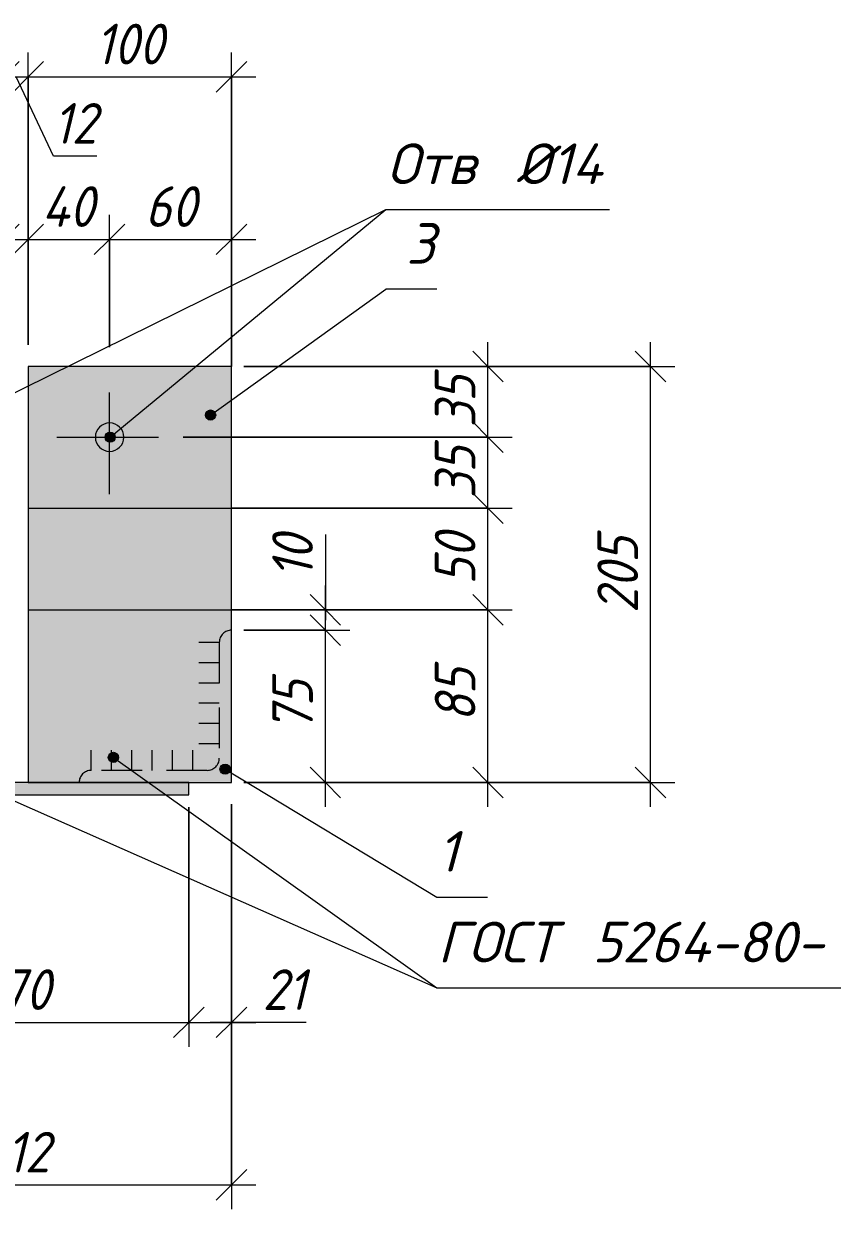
# Model space of a CAD drawing. Header units: millimetres. Extents: x 1525 to 46824, y -520 to 14115.
# Drawn here: x 33997 to 34395, y 2648 to 3232 of the extents above; entities that cross this region are included whole.
import ezdxf

# ---------------------------------------------------------------- set-up
doc = ezdxf.new("R2010")
doc.units = ezdxf.units.MM
doc.linetypes.add('200_ШТРИХ_ш1п0_6_', pattern=[32, 20, -12])
doc.linetypes.add('50_200_ШТРИХ_1Т_ш5_п1_п1_', pattern=[70, 50, -10, 0, -10])
for name, color, linetype, lineweight in [('A-ANNO-DIMS', 7, 'Continuous', 9), ('A-ANNO-DIMS-10', 7, 'Continuous', 9), ('A-ANNO-NOTE', 7, 'Continuous', 9), ('A-DETL', 7, 'Continuous', 9), ('A-DETL-2', 7, '200_ШТРИХ_ш1п0_6_', 5), ('A-DETL-5', 7, '50_200_ШТРИХ_1Т_ш5_п1_п1_', 5)]:
    doc.layers.add(name, color=color, linetype=linetype, lineweight=lineweight)
doc.layers.add('A-DETL-GENF-2', color=7, linetype='Continuous', lineweight=9, true_color=0xffffff)
doc.styles.add('ISOCPEUR_I_3', font='isocpeui.ttf', dxfattribs={"width": 0.9, "height": 20})
doc.styles.add('ISOCPEUR_I_5', font='isocpeui.ttf', dxfattribs={"height": 20})
doc.dimstyles.new('ISO-2_0_0_9К_СРЕДНИЙ_1', dxfattribs={"dimscale": 304.8, "dimtxt": 19.919624, "dimasz": 0.049213, "dimexe": 0.03937, "dimexo": 0, "dimgap": 0, "dimtad": 1, "dimdec": 0, "dimzin": 0, "dimdsep": 46, "dimtxsty": 'ISOCPEUR_I_3', "dimblk1": 'OBLIQUE', "dimblk2": 'OBLIQUE', "dimsah": 1, "dimcen": 0.09, "dimdle": 0.03937, "dimazin": 0, "dimtfac": 1, "dimtdec": 4, "dimtix": 1, "dimtmove": 0, "dimatfit": 3, "dimfxl": 1, "dimtvp": 1, "dimtolj": 1, "dimtzin": 0, "dimarcsym": 2})
doc.dimstyles.new('ISO-2_0_0_9К_СРЕДНИЙ_3', dxfattribs={"dimscale": 304.8, "dimtxt": 19.919624, "dimasz": 0.049213, "dimexe": 0.03937, "dimexo": 0, "dimgap": 0, "dimtad": 1, "dimdec": 0, "dimzin": 0, "dimdsep": 46, "dimtxsty": 'ISOCPEUR_I_3', "dimblk1": 'OBLIQUE', "dimblk2": 'OBLIQUE', "dimsah": 1, "dimcen": 0.09, "dimdle": 0.03937, "dimazin": 0, "dimtfac": 1, "dimtdec": 4, "dimtix": 1, "dimtmove": 1, "dimatfit": 3, "dimfxl": 1, "dimtvp": 1, "dimtolj": 1, "dimtzin": 0, "dimarcsym": 2})

# ---------------------------------------------------------------- blocks, each defined once
blk = doc.blocks.new('DIMBLOCK264-АР1_Фахверк из 2-х уголков Ф-18_2_ Ф-27_2_Узлы 3 эт_')
at = {"layer": 'A-ANNO-DIMS-10'}
for p, q in [((33947.66, 3072.6), (33947.66, 3137.66)), ((33987.66, 3073.76), (33987.66, 3137.66)), ((33947.66, 3125.66), (33999.66, 3125.66)), ((33947.66, 3125.66), (33947.66, 3072.6)), ((33987.66, 3125.66), (33987.66, 3073.76))]:
    blk.add_line(p, q, dxfattribs=at)
at = {"layer": 'A-ANNO-DIMS-10', "lineweight": 20}
for p, q in [((33947.66, 3125.66), (33955.16, 3133.16)), ((33987.66, 3125.66), (33995.16, 3133.16)), ((33947.66, 3125.66), (33940.16, 3118.16)), ((33987.66, 3125.66), (33980.16, 3118.16))]:
    blk.add_line(p, q, dxfattribs=at)
at = {"layer": 'A-ANNO-DIMS-10', "color": 0, "insert": (33954.25, 3151.79), "char_height": 20, "width": 32.1779, "attachment_point": 1, "line_spacing_factor": 1.149209, "style": 'ISOCPEUR_I_3'}
blk.add_mtext('40', dxfattribs=at)
blk = doc.blocks.new('_Oblique')
at = {"color": 0, "linetype": 'ByBlock', "lineweight": -2}
blk.add_line((-0.5, -0.5), (0.5, 0.5), dxfattribs=at)
blk = doc.blocks.new('DIMBLOCK265-АР1_Фахверк из 2-х уголков Ф-18_2_ Ф-27_2_Узлы 3 эт_')
at = {"layer": 'A-ANNO-DIMS-10', "lineweight": 20}
for p, q in [((34145.84, 2933.31), (34138.34, 2940.81)), ((34145.84, 2933.31), (34153.34, 2925.81)), ((34145.84, 2858.31), (34138.34, 2865.81)), ((34145.84, 2858.31), (34153.34, 2850.81))]:
    blk.add_line(p, q, dxfattribs=at)
at = {"layer": 'A-ANNO-DIMS-10'}
for p, q in [((34105.72, 2933.31), (34157.84, 2933.31)), ((34145.84, 2933.31), (34105.72, 2933.31)), ((34145.84, 2846.31), (34145.84, 2933.31)), ((34105.72, 2858.31), (34157.84, 2858.31)), ((34145.84, 2858.31), (34105.72, 2858.31))]:
    blk.add_line(p, q, dxfattribs=at)
at = {"layer": 'A-ANNO-DIMS-10', "color": 0, "insert": (34119.71, 2883.17), "char_height": 20, "width": 30.3391, "attachment_point": 1, "rotation": 90, "line_spacing_factor": 1.149209, "style": 'ISOCPEUR_I_3'}
blk.add_mtext('75', dxfattribs=at)
blk = doc.blocks.new('DIMBLOCK266-АР1_Фахверк из 2-х уголков Ф-18_2_ Ф-27_2_Узлы 3 эт_')
at = {"layer": 'A-ANNO-DIMS-10'}
for p, q in [((34145.84, 2980.34), (34145.84, 2958.89)), ((34145.84, 2958.89), (34145.84, 2938.31)), ((34145.84, 2933.31), (34145.84, 2955.31)), ((34099.66, 2943.31), (34157.84, 2943.31)), ((34145.84, 2943.31), (34099.66, 2943.31)), ((34105.72, 2933.31), (34157.84, 2933.31)), ((34145.84, 2933.31), (34105.72, 2933.31))]:
    blk.add_line(p, q, dxfattribs=at)
at = {"layer": 'A-ANNO-DIMS-10', "lineweight": 20}
for p, q in [((34145.84, 2943.31), (34138.34, 2950.81)), ((34145.84, 2943.31), (34153.34, 2935.81)), ((34145.84, 2933.31), (34138.34, 2940.81)), ((34145.84, 2933.31), (34153.34, 2925.81))]:
    blk.add_line(p, q, dxfattribs=at)
at = {"layer": 'A-ANNO-DIMS-10', "color": 0, "insert": (34119.71, 2958.89), "char_height": 20, "width": 25.7423, "attachment_point": 1, "rotation": 90, "line_spacing_factor": 1.149209, "style": 'ISOCPEUR_I_3'}
blk.add_mtext('10', dxfattribs=at)
blk = doc.blocks.new('DIMBLOCK268-АР1_Фахверк из 2-х уголков Ф-18_2_ Ф-27_2_Узлы 3 эт_')
at = {"layer": 'A-ANNO-DIMS-10'}
for p, q in [((33908.66, 2846.25), (33908.66, 2728.3)), ((33908.66, 2740.3), (33908.66, 2846.25)), ((34078.66, 2846.25), (34078.66, 2728.3)), ((34078.66, 2740.3), (34078.66, 2846.25)), ((33908.66, 2740.3), (34078.66, 2740.3))]:
    blk.add_line(p, q, dxfattribs=at)
at = {"layer": 'A-ANNO-DIMS-10', "lineweight": 20}
for p, q in [((33908.66, 2740.3), (33916.16, 2747.8)), ((34078.66, 2740.3), (34086.16, 2747.8)), ((33908.66, 2740.3), (33901.16, 2732.8)), ((34078.66, 2740.3), (34071.16, 2732.8))]:
    blk.add_line(p, q, dxfattribs=at)
at = {"layer": 'A-ANNO-DIMS-10', "color": 0, "insert": (33976.62, 2766.42), "char_height": 20, "width": 40.9118, "attachment_point": 1, "line_spacing_factor": 1.149209, "style": 'ISOCPEUR_I_3'}
blk.add_mtext('170', dxfattribs=at)
blk = doc.blocks.new('DIMBLOCK269-АР1_Фахверк из 2-х уголков Ф-18_2_ Ф-27_2_Узлы 3 эт_')
at = {"layer": 'A-ANNO-DIMS-10'}
for p, q in [((34078.66, 2846.25), (34078.66, 2728.3)), ((34078.66, 2740.3), (34078.66, 2846.25)), ((34099.66, 2724.33), (34099.66, 2752.3)), ((34078.66, 2740.3), (34111.66, 2740.3)), ((34114.94, 2740.3), (34089.16, 2740.3)), ((34099.66, 2740.3), (34099.66, 2724.33)), ((34136.39, 2740.3), (34114.94, 2740.3))]:
    blk.add_line(p, q, dxfattribs=at)
at = {"layer": 'A-ANNO-DIMS-10', "lineweight": 20}
for p, q in [((34078.66, 2740.3), (34086.16, 2747.8)), ((34099.66, 2740.3), (34107.16, 2747.8)), ((34078.66, 2740.3), (34071.16, 2732.8)), ((34099.66, 2740.3), (34092.16, 2732.8))]:
    blk.add_line(p, q, dxfattribs=at)
at = {"layer": 'A-ANNO-DIMS-10', "color": 0, "insert": (34114.94, 2766.42), "char_height": 20, "width": 25.7423, "attachment_point": 1, "line_spacing_factor": 1.149209, "style": 'ISOCPEUR_I_3'}
blk.add_mtext('21', dxfattribs=at)
blk = doc.blocks.new('DIMBLOCK271-АР1_Фахверк из 2-х уголков Ф-18_2_ Ф-27_2_Узлы 3 эт_')
at = {"layer": 'A-ANNO-DIMS-10'}
for p, q in [((33987.66, 3073.76), (33987.66, 3217.66)), ((33999.66, 3073.76), (33999.66, 3217.66)), ((33987.66, 3205.66), (33999.66, 3205.66)), ((33987.66, 3205.66), (33987.66, 3073.76)), ((34011.99, 3166.61), (33993.66, 3205.66)), ((33999.66, 3205.66), (33999.66, 3073.76)), ((34033.45, 3166.61), (34011.99, 3166.61))]:
    blk.add_line(p, q, dxfattribs=at)
at = {"layer": 'A-ANNO-DIMS-10', "lineweight": 20}
for p, q in [((33987.66, 3205.66), (33995.16, 3213.16)), ((33999.66, 3205.66), (34007.16, 3213.16)), ((33987.66, 3205.66), (33980.16, 3198.16)), ((33999.66, 3205.66), (33992.16, 3198.16))]:
    blk.add_line(p, q, dxfattribs=at)
at = {"layer": 'A-ANNO-DIMS-10', "color": 0, "insert": (34011.99, 3192.74), "char_height": 20, "width": 25.7423, "attachment_point": 1, "line_spacing_factor": 1.149209, "style": 'ISOCPEUR_I_3'}
blk.add_mtext('12', dxfattribs=at)
blk = doc.blocks.new('DIMBLOCK272-АР1_Фахверк из 2-х уголков Ф-18_2_ Ф-27_2_Узлы 3 эт_')
at = {"layer": 'A-ANNO-DIMS-10'}
for p, q in [((33999.66, 3073.76), (33999.66, 3217.66)), ((34099.66, 3073.76), (34099.66, 3217.66)), ((33999.66, 3205.66), (34111.66, 3205.66)), ((33999.66, 3205.66), (33999.66, 3073.76)), ((34099.66, 3205.66), (34099.66, 3073.76))]:
    blk.add_line(p, q, dxfattribs=at)
at = {"layer": 'A-ANNO-DIMS-10', "lineweight": 20}
for p, q in [((33999.66, 3205.66), (34007.16, 3213.16)), ((34099.66, 3205.66), (34107.16, 3213.16)), ((33999.66, 3205.66), (33992.16, 3198.16)), ((34099.66, 3205.66), (34092.16, 3198.16))]:
    blk.add_line(p, q, dxfattribs=at)
at = {"layer": 'A-ANNO-DIMS-10', "color": 0, "insert": (34032.62, 3231.79), "char_height": 20, "width": 40.9118, "attachment_point": 1, "line_spacing_factor": 1.149209, "style": 'ISOCPEUR_I_3'}
blk.add_mtext('100', dxfattribs=at)
blk = doc.blocks.new('DIMBLOCK280-АР1_Фахверк из 2-х уголков Ф-18_2_ Ф-27_2_Узлы 3 эт_')
at = {"layer": 'A-ANNO-DIMS-10', "lineweight": 20}
for p, q in [((34225.84, 2943.31), (34218.34, 2950.81)), ((34225.84, 2943.31), (34233.34, 2935.81)), ((34225.84, 2858.31), (34218.34, 2865.81)), ((34225.84, 2858.31), (34233.34, 2850.81))]:
    blk.add_line(p, q, dxfattribs=at)
at = {"layer": 'A-ANNO-DIMS-10'}
for p, q in [((34099.66, 2943.31), (34237.84, 2943.31)), ((34225.84, 2943.31), (34099.66, 2943.31)), ((34225.84, 2846.31), (34225.84, 2943.31)), ((34105.72, 2858.31), (34237.84, 2858.31)), ((34225.84, 2858.31), (34105.72, 2858.31))]:
    blk.add_line(p, q, dxfattribs=at)
at = {"layer": 'A-ANNO-DIMS-10', "color": 0, "insert": (34199.71, 2888.17), "char_height": 20, "width": 30.3391, "attachment_point": 1, "rotation": 90, "line_spacing_factor": 1.149209, "style": 'ISOCPEUR_I_3'}
blk.add_mtext('85', dxfattribs=at)
blk = doc.blocks.new('DIMBLOCK281-АР1_Фахверк из 2-х уголков Ф-18_2_ Ф-27_2_Узлы 3 эт_')
at = {"layer": 'A-ANNO-DIMS-10', "lineweight": 20}
for p, q in [((34225.84, 2993.31), (34218.34, 3000.81)), ((34225.84, 2993.31), (34233.34, 2985.81)), ((34225.84, 2943.31), (34218.34, 2950.81)), ((34225.84, 2943.31), (34233.34, 2935.81))]:
    blk.add_line(p, q, dxfattribs=at)
at = {"layer": 'A-ANNO-DIMS-10'}
for p, q in [((34099.66, 2993.31), (34237.84, 2993.31)), ((34225.84, 2993.31), (34099.66, 2993.31)), ((34225.84, 2943.31), (34225.84, 2993.31)), ((34099.66, 2943.31), (34237.84, 2943.31)), ((34225.84, 2943.31), (34099.66, 2943.31))]:
    blk.add_line(p, q, dxfattribs=at)
at = {"layer": 'A-ANNO-DIMS-10', "color": 0, "insert": (34199.71, 2955.67), "char_height": 20, "width": 30.3391, "attachment_point": 1, "rotation": 90, "line_spacing_factor": 1.149209, "style": 'ISOCPEUR_I_3'}
blk.add_mtext('50', dxfattribs=at)
blk = doc.blocks.new('DIMBLOCK282-АР1_Фахверк из 2-х уголков Ф-18_2_ Ф-27_2_Узлы 3 эт_')
at = {"layer": 'A-ANNO-DIMS-10', "lineweight": 20}
for p, q in [((34225.84, 3028.31), (34218.34, 3035.81)), ((34225.84, 3028.31), (34233.34, 3020.81)), ((34225.84, 2993.31), (34218.34, 3000.81)), ((34225.84, 2993.31), (34233.34, 2985.81))]:
    blk.add_line(p, q, dxfattribs=at)
at = {"layer": 'A-ANNO-DIMS-10'}
for p, q in [((34075.88, 3028.31), (34237.84, 3028.31)), ((34225.84, 3028.31), (34075.88, 3028.31)), ((34225.84, 2993.31), (34225.84, 3028.31)), ((34099.66, 2993.31), (34237.84, 2993.31)), ((34225.84, 2993.31), (34099.66, 2993.31))]:
    blk.add_line(p, q, dxfattribs=at)
at = {"layer": 'A-ANNO-DIMS-10', "color": 0, "insert": (34199.71, 2998.17), "char_height": 20, "width": 30.3391, "attachment_point": 1, "rotation": 90, "line_spacing_factor": 1.149209, "style": 'ISOCPEUR_I_3'}
blk.add_mtext('35', dxfattribs=at)
blk = doc.blocks.new('DIMBLOCK283-АР1_Фахверк из 2-х уголков Ф-18_2_ Ф-27_2_Узлы 3 эт_')
at = {"layer": 'A-ANNO-DIMS-10'}
for p, q in [((34225.84, 3028.31), (34225.84, 3075.06)), ((34105.72, 3063.06), (34237.84, 3063.06)), ((34225.84, 3063.06), (34105.72, 3063.06)), ((34075.88, 3028.31), (34237.84, 3028.31)), ((34225.84, 3028.31), (34075.88, 3028.31))]:
    blk.add_line(p, q, dxfattribs=at)
at = {"layer": 'A-ANNO-DIMS-10', "lineweight": 20}
for p, q in [((34225.84, 3063.06), (34218.34, 3070.56)), ((34225.84, 3063.06), (34233.34, 3055.56)), ((34225.84, 3028.31), (34218.34, 3035.81)), ((34225.84, 3028.31), (34233.34, 3020.81))]:
    blk.add_line(p, q, dxfattribs=at)
at = {"layer": 'A-ANNO-DIMS-10', "color": 0, "insert": (34199.71, 3033.04), "char_height": 20, "width": 30.3391, "attachment_point": 1, "rotation": 90, "line_spacing_factor": 1.149209, "style": 'ISOCPEUR_I_3'}
blk.add_mtext('35', dxfattribs=at)
blk = doc.blocks.new('DIMBLOCK284-АР1_Фахверк из 2-х уголков Ф-18_2_ Ф-27_2_Узлы 3 эт_')
at = {"layer": 'A-ANNO-DIMS-10'}
for p, q in [((34305.84, 2846.31), (34305.84, 3075.06)), ((34105.72, 3063.06), (34317.84, 3063.06)), ((34305.84, 3063.06), (34105.72, 3063.06)), ((34105.72, 2858.31), (34317.84, 2858.31)), ((34305.84, 2858.31), (34105.72, 2858.31))]:
    blk.add_line(p, q, dxfattribs=at)
at = {"layer": 'A-ANNO-DIMS-10', "lineweight": 20}
for p, q in [((34305.84, 3063.06), (34298.34, 3070.56)), ((34305.84, 3063.06), (34313.34, 3055.56)), ((34305.84, 2858.31), (34298.34, 2865.81)), ((34305.84, 2858.31), (34313.34, 2850.81))]:
    blk.add_line(p, q, dxfattribs=at)
at = {"layer": 'A-ANNO-DIMS-10', "color": 0, "insert": (34279.71, 2941.72), "char_height": 20, "width": 45.5087, "attachment_point": 1, "rotation": 90, "line_spacing_factor": 1.149209, "style": 'ISOCPEUR_I_3'}
blk.add_mtext('205', dxfattribs=at)
blk = doc.blocks.new('_AT__Текстовая выноска 2_0 - _AT__Текстовая выноска 2_0-30620702-АР1_Фахверк из 2-х уголков Ф-18_2_ Ф-27_2_Узлы 3 эт_')
at = {"layer": 'A-ANNO-NOTE'}
blk.add_line((0, 0), (11, 0), dxfattribs=at)
blk = doc.blocks.new('_AT__Текстовая выноска1 - _AT__Текстовая выноска-30601245-АР1_Фахверк из 2-х уголков Ф-18_2_ Ф-27_2_Узлы 3 эт_')
at = {"layer": 'A-ANNO-NOTE'}
blk.add_line((0, 0), (2.5, 0), dxfattribs=at)
blk = doc.blocks.new('_AT__Текстовая выноска 2_0 - _AT__Текстовая выноска 2_0-30620701-АР1_Фахверк из 2-х уголков Ф-18_2_ Ф-27_2_Узлы 3 эт_')
at = {"layer": 'A-ANNO-NOTE'}
blk.add_line((0, 0), (23, 0), dxfattribs=at)
blk = doc.blocks.new('DIMBLOCK285-АР1_Фахверк из 2-х уголков Ф-18_2_ Ф-27_2_Узлы 3 эт_')
at = {"layer": 'A-ANNO-DIMS-10'}
for p, q in [((34099.66, 2847.62), (34099.66, 2648.3)), ((34099.66, 2660.3), (34099.66, 2847.62)), ((33887.66, 2846.1), (33887.66, 2648.3)), ((33887.66, 2660.3), (33887.66, 2846.1)), ((33875.66, 2660.3), (34111.66, 2660.3))]:
    blk.add_line(p, q, dxfattribs=at)
at = {"layer": 'A-ANNO-DIMS-10', "lineweight": 20}
for p, q in [((33887.66, 2660.3), (33895.16, 2667.8)), ((34099.66, 2660.3), (34107.16, 2667.8)), ((33887.66, 2660.3), (33880.16, 2652.8)), ((34099.66, 2660.3), (34092.16, 2652.8))]:
    blk.add_line(p, q, dxfattribs=at)
at = {"layer": 'A-ANNO-DIMS-10', "color": 0, "insert": (33976.62, 2686.42), "char_height": 20, "width": 40.9118, "attachment_point": 1, "line_spacing_factor": 1.149209, "style": 'ISOCPEUR_I_3'}
blk.add_mtext('212', dxfattribs=at)
blk = doc.blocks.new('DIMBLOCK286-АР1_Фахверк из 2-х уголков Ф-18_2_ Ф-27_2_Узлы 3 эт_')
at = {"layer": 'A-ANNO-DIMS-10'}
for p, q in [((33999.66, 3073.76), (33999.66, 3137.66)), ((34039.66, 3072.6), (34039.66, 3137.66)), ((33987.66, 3125.66), (34039.66, 3125.66)), ((33999.66, 3125.66), (33999.66, 3073.76)), ((34039.66, 3125.66), (34039.66, 3072.6))]:
    blk.add_line(p, q, dxfattribs=at)
at = {"layer": 'A-ANNO-DIMS-10', "lineweight": 20}
for p, q in [((33999.66, 3125.66), (34007.16, 3133.16)), ((34039.66, 3125.66), (34047.16, 3133.16)), ((33999.66, 3125.66), (33992.16, 3118.16)), ((34039.66, 3125.66), (34032.16, 3118.16))]:
    blk.add_line(p, q, dxfattribs=at)
at = {"layer": 'A-ANNO-DIMS-10', "color": 0, "insert": (34006.25, 3151.79), "char_height": 20, "width": 32.1779, "attachment_point": 1, "line_spacing_factor": 1.149209, "style": 'ISOCPEUR_I_3'}
blk.add_mtext('40', dxfattribs=at)
blk = doc.blocks.new('DIMBLOCK287-АР1_Фахверк из 2-х уголков Ф-18_2_ Ф-27_2_Узлы 3 эт_')
at = {"layer": 'A-ANNO-DIMS-10'}
for p, q in [((34039.66, 3072.6), (34039.66, 3137.66)), ((34099.66, 3063.06), (34099.66, 3137.66)), ((34039.66, 3125.66), (34111.66, 3125.66)), ((34039.66, 3125.66), (34039.66, 3072.6)), ((34099.66, 3125.66), (34099.66, 3063.06))]:
    blk.add_line(p, q, dxfattribs=at)
at = {"layer": 'A-ANNO-DIMS-10', "lineweight": 20}
for p, q in [((34039.66, 3125.66), (34047.16, 3133.16)), ((34099.66, 3125.66), (34107.16, 3133.16)), ((34039.66, 3125.66), (34032.16, 3118.16)), ((34099.66, 3125.66), (34092.16, 3118.16))]:
    blk.add_line(p, q, dxfattribs=at)
at = {"layer": 'A-ANNO-DIMS-10', "color": 0, "insert": (34057.02, 3151.79), "char_height": 20, "width": 30.3391, "attachment_point": 1, "line_spacing_factor": 1.149209, "style": 'ISOCPEUR_I_3'}
blk.add_mtext('60', dxfattribs=at)
blk = doc.blocks.new('_AT__Текстовая выноска1 - _AT__Текстовая выноска-30601248-АР1_Фахверк из 2-х уголков Ф-18_2_ Ф-27_2_Узлы 3 эт_')
at = {"layer": 'A-ANNO-NOTE'}
blk.add_line((0, 0), (2.5, 0), dxfattribs=at)

msp = doc.modelspace()

# ---------------------------------------------------------------- hatches: boundary and pattern name
at = {"layer": 'A-ANNO-NOTE'}
h = msp.add_hatch(color=256, dxfattribs=at)
edge = h.paths.add_edge_path(flags=0)
edge.add_arc((34089.39432, 3039.20313), 2.5, 0, 360)
h = msp.add_hatch(color=256, dxfattribs=at)
edge = h.paths.add_edge_path(flags=0)
edge.add_arc((34039.98137, 3028.33317), 2.5, 0, 360)
h = msp.add_hatch(color=256, dxfattribs=at)
edge = h.paths.add_edge_path(flags=0)
edge.add_arc((34041.52907, 2870.70549), 2.5, 0, 360)
h = msp.add_hatch(color=256, dxfattribs=at)
edge = h.paths.add_edge_path(flags=0)
edge.add_arc((34096.48889, 2864.89449), 2.5, 0, 360)
at = {"layer": 'A-DETL-GENF-2'}
h = msp.add_hatch(color=256, dxfattribs=at)
h.paths.add_polyline_path([(34008.26944, 2858.31075), (34024.66175, 2858.31075), (34024.86619, 2859.86367), (34025.4656, 2861.31075), (34026.41911, 2862.55339), (34027.66175, 2863.5069), (34029.10883, 2864.10631), (34030.66175, 2864.31075), (34087.66175, 2864.31075), (34089.21466, 2864.5152), (34090.66175, 2865.1146), (34091.90439, 2866.06811), (34092.8579, 2867.31075), (34093.4573, 2868.75784), (34093.66175, 2870.59575), (34093.66175, 2927.31075), (34093.86619, 2928.86367), (34094.4656, 2930.31075), (34095.41911, 2931.55339), (34096.66175, 2932.5069), (34098.10883, 2933.10631), (34099.66175, 2933.31075), (34099.66175, 3063.06075), (33999.66175, 3063.06075), (33999.66175, 2858.31075), (34008.02437, 2858.31075)], flags=0)
h.paths.add_polyline_path([(33962.66175, 2858.31075), (33987.66175, 2858.31075), (33987.66175, 3063.06075), (33887.66175, 3063.06075), (33887.66175, 2933.31075), (33889.21466, 2933.10631), (33890.66175, 2932.5069), (33891.90439, 2931.55339), (33892.8579, 2930.31075), (33893.4573, 2928.86367), (33893.66175, 2927.31075), (33893.66175, 2870.31075), (33893.86619, 2868.75784), (33894.4656, 2867.31075), (33895.41911, 2866.06811), (33896.66175, 2865.1146), (33898.10883, 2864.5152), (33899.66175, 2864.31075), (33956.66175, 2864.31075), (33958.21466, 2864.10631), (33959.66175, 2863.5069), (33960.90439, 2862.55339), (33961.8579, 2861.31075), (33962.4573, 2859.86367)], flags=0)
h.paths.add_polyline_path([(34039.66175, 3021.31075), (34037.85002, 3021.54927), (34036.16175, 3022.24857), (34034.712, 3023.361), (34033.59957, 3024.81075), (34032.90027, 3026.49902), (34032.66175, 3028.31075), (34032.90027, 3030.12248), (34033.59957, 3031.81075), (34034.712, 3033.2605), (34036.16175, 3034.37293), (34037.85002, 3035.07223), (34039.66175, 3035.31075), (34041.47348, 3035.07223), (34043.16175, 3034.37293), (34044.6115, 3033.2605), (34045.72393, 3031.81075), (34046.42323, 3030.12248), (34046.66175, 3028.31075), (34046.42323, 3026.49902), (34045.72393, 3024.81075), (34044.6115, 3023.361), (34043.16175, 3022.24857), (34041.47348, 3021.54927)], flags=0)
h.paths.add_polyline_path([(33947.66175, 3021.31075), (33945.85002, 3021.54927), (33944.16175, 3022.24857), (33942.712, 3023.361), (33941.59957, 3024.81075), (33940.90027, 3026.49902), (33940.66175, 3028.31075), (33940.90027, 3030.12248), (33941.59957, 3031.81075), (33942.712, 3033.2605), (33944.16175, 3034.37293), (33945.85002, 3035.07223), (33947.66175, 3035.31075), (33949.47348, 3035.07223), (33951.16175, 3034.37293), (33952.6115, 3033.2605), (33953.72393, 3031.81075), (33954.42323, 3030.12248), (33954.66175, 3028.31075), (33954.42323, 3026.49902), (33953.72393, 3024.81075), (33952.6115, 3023.361), (33951.16175, 3022.24857), (33949.47348, 3021.54927)], flags=0)
for points in [[(34039.66175, 3021.31075), (34041.47348, 3021.54927), (34043.16175, 3022.24857), (34044.6115, 3023.361), (34045.72393, 3024.81075), (34046.42323, 3026.49902), (34046.66175, 3028.31075), (34046.42323, 3030.12248), (34045.72393, 3031.81075), (34044.6115, 3033.2605), (34043.16175, 3034.37293), (34041.47348, 3035.07223), (34039.66175, 3035.31075), (34037.85002, 3035.07223), (34036.16175, 3034.37293), (34034.712, 3033.2605), (34033.59957, 3031.81075), (34032.90027, 3030.12248), (34032.66175, 3028.31075), (34032.90027, 3026.49902), (34033.59957, 3024.81075), (34034.712, 3023.361), (34036.16175, 3022.24857), (34037.85002, 3021.54927)], [(34024.66175, 2858.31075), (34099.66175, 2858.31075), (34099.66175, 2933.31075), (34098.10883, 2933.10631), (34096.66175, 2932.5069), (34095.41911, 2931.55339), (34094.4656, 2930.31075), (34093.86619, 2928.86367), (34093.66175, 2927.31075), (34093.66175, 2870.31075), (34093.4573, 2868.75784), (34092.8579, 2867.31075), (34091.90439, 2866.06811), (34090.66175, 2865.1146), (34089.21466, 2864.5152), (34087.66175, 2864.31075), (34030.66175, 2864.31075), (34029.10883, 2864.10631), (34027.66175, 2863.5069), (34026.41911, 2862.55339), (34025.4656, 2861.31075), (34024.86619, 2859.86367)], [(34025.4656, 2852.31075), (34078.66175, 2852.31075), (34078.66175, 2858.31075), (33908.66175, 2858.31075), (33908.66175, 2852.31075), (34024.66175, 2852.31075)]]:
    msp.add_hatch(color=256, dxfattribs=at).paths.add_polyline_path(points, flags=0)

# ---------------------------------------------------------------- linework, layer by layer
at = {"layer": 'A-ANNO-NOTE'}
for p, q in [((33947.71244, 3027.91488), (34175.67, 3140.34309)), ((34039.98137, 3028.33317), (34175.67, 3140.34309)), ((34089.39432, 3039.20313), (34175.67, 3101.11863)), ((33949.33796, 2868.3579), (34200.67, 2757.28569)), ((34041.52907, 2870.70549), (34200.67, 2757.28569)), ((34096.48889, 2864.89449), (34200.67, 2801.92175))]:
    msp.add_line(p, q, dxfattribs=at)
for centre in [(34089.39432, 3039.20313), (34039.98137, 3028.33317), (34041.52907, 2870.70549), (34096.48889, 2864.89449)]:
    msp.add_circle(centre, 2.5, dxfattribs=at)
at = {"layer": 'A-DETL'}
for p, q in [((34099.66175, 3063.06075), (33999.66175, 3063.06075)), ((33999.66175, 3063.06075), (33999.66175, 2858.31075)), ((34099.66175, 2858.31075), (34099.66175, 3063.06075)), ((33999.66175, 2993.31075), (34099.66175, 2993.31075)), ((33999.66175, 2943.31075), (34099.66175, 2943.31075)), ((33999.66175, 2858.31075), (33908.66175, 2858.31075)), ((34078.66175, 2858.31075), (33999.66175, 2858.31075)), ((33999.66175, 2858.31075), (34099.66175, 2858.31075)), ((34078.66175, 2852.31075), (34078.66175, 2858.31075)), ((33908.66175, 2852.31075), (33999.66175, 2852.31075)), ((33999.66175, 2852.31075), (34078.66175, 2852.31075))]:
    msp.add_line(p, q, dxfattribs=at)
for start, end in [(360, 180), (180, 0)]:
    msp.add_arc((34039.66175, 3028.31075), 7, start, end, dxfattribs=at)
at = {"layer": 'A-DETL-2'}
for p, q in [((34099.66175, 2858.31075), (34099.66175, 2933.31075)), ((34093.66175, 2927.31075), (34083.66175, 2927.31075)), ((34093.66175, 2927.31075), (34093.66175, 2870.31075)), ((34093.66175, 2917.31075), (34083.66175, 2917.31075)), ((34093.66175, 2907.31075), (34083.66175, 2907.31075)), ((34093.66175, 2897.31075), (34083.66175, 2897.31075)), ((34093.66175, 2887.31075), (34083.66175, 2887.31075)), ((34093.66175, 2877.31075), (34083.66175, 2877.31075)), ((34030.66175, 2864.31075), (34030.66175, 2874.31075)), ((34040.66175, 2864.31075), (34040.66175, 2874.31075)), ((34050.66175, 2864.31075), (34050.66175, 2874.31075)), ((34060.66175, 2864.31075), (34060.66175, 2874.31075)), ((34070.66175, 2864.31075), (34070.66175, 2874.31075)), ((34080.66175, 2864.31075), (34080.66175, 2874.31075)), ((34087.66175, 2864.31075), (34030.66175, 2864.31075)), ((34078.66175, 2858.31075), (34099.66175, 2858.31075))]:
    msp.add_line(p, q, dxfattribs=at)
for centre, start, end in [((34099.66175, 2927.31075), 90, 180), ((34087.66175, 2870.31075), 270, 0), ((34030.66175, 2858.31075), 90, 180)]:
    msp.add_arc(centre, 6, start, end, dxfattribs=at)
at = {"layer": 'A-DETL-5'}
for p, q in [((34039.66175, 3000.31075), (34039.66175, 3055.31075)), ((34013.66153, 3028.31075), (34063.66153, 3028.31075))]:
    msp.add_line(p, q, dxfattribs=at)

# ---------------------------------------------------------------- block references
at = {"layer": 'A-ANNO-NOTE', "xscale": 10, "yscale": 10, "zscale": 10}
for name, p in [('_AT__Текстовая выноска 2_0 - _AT__Текстовая выноска 2_0-30620702-АР1_Фахверк из 2-х уголков Ф-18_2_ Ф-27_2_Узлы 3 эт_', (34175.67, 3140.34309)), ('_AT__Текстовая выноска1 - _AT__Текстовая выноска-30601245-АР1_Фахверк из 2-х уголков Ф-18_2_ Ф-27_2_Узлы 3 эт_', (34200.67, 2801.92175)), ('_AT__Текстовая выноска 2_0 - _AT__Текстовая выноска 2_0-30620701-АР1_Фахверк из 2-х уголков Ф-18_2_ Ф-27_2_Узлы 3 эт_', (34200.67, 2757.28569))]:
    msp.add_blockref(name, p, dxfattribs=at)
at = {"layer": 'A-ANNO-NOTE', "xscale": 10, "yscale": 10, "zscale": 10, "rotation": 180}
msp.add_blockref('_AT__Текстовая выноска1 - _AT__Текстовая выноска-30601248-АР1_Фахверк из 2-х уголков Ф-18_2_ Ф-27_2_Узлы 3 эт_', (34200.67, 3101.11863), dxfattribs=at)

# ---------------------------------------------------------------- texts
at = {"layer": 'A-ANNO-NOTE', "char_height": 20, "attachment_point": 1, "style": 'ISOCPEUR_I_5'}
for s, insert, width in [('Отв', (34176.08018, 3172.86989), 61.7299375), (' Ø14', (34227.01247, 3172.86989), 74.5569375), ('\\fISOCPEUR|b0|i1|c204|p34|;3', (34185.65982, 3133.64543), 17.637125), ('\\fISOCPEUR|b0|i1|c204|p34|;1', (34201.08018, 2834.44855), 12.827), ('ГОСТ', (34201.08018, 2789.8125), 76.962), (' 5264-80-', (34264.58018, 2789.8125), 159.5358125)]:
    msp.add_mtext(s, dxfattribs=dict(at, insert=insert, width=width))

# ---------------------------------------------------------------- dimensions: what is measured, and where the dimension line sits
at = {"layer": 'A-ANNO-DIMS'}
for base, p1, p2, override, picture, middle in [((34099.66175, 3205.66256), (33999.66175, 3073.75614), (34099.66175, 3073.75614), {"dimpost": '<>', "dimfxl": 100}, 'DIMBLOCK272-АР1_Фахверк из 2-х уголков Ф-18_2_ Ф-27_2_Узлы 3 эт_', (34049.66175, 3215.66256)), ((33987.66175, 3125.66256), (33947.66175, 3072.60439), (33987.66175, 3073.75614), {"dimpost": '<>', "dimfxl": 40.016578}, 'DIMBLOCK264-АР1_Фахверк из 2-х уголков Ф-18_2_ Ф-27_2_Узлы 3 эт_', (33967.66175, 3135.66256)), ((34039.66175, 3125.66256), (33999.66175, 3073.75614), (34039.66175, 3072.60439), {"dimpost": '<>', "dimfxl": 40.016578}, 'DIMBLOCK286-АР1_Фахверк из 2-х уголков Ф-18_2_ Ф-27_2_Узлы 3 эт_', (34019.66175, 3135.66256)), ((34099.66175, 3125.66256), (34039.66175, 3072.60439), (34099.66175, 3063.06075), {"dimpost": '<>', "dimfxl": 60.754268}, 'DIMBLOCK287-АР1_Фахверк из 2-х уголков Ф-18_2_ Ф-27_2_Узлы 3 эт_', (34069.66175, 3135.66256)), ((34099.66175, 2660.29508), (33887.66175, 2846.09592), (34099.66175, 2847.61536), {"dimpost": '<>', "dimfxl": 212.005445}, 'DIMBLOCK285-АР1_Фахверк из 2-х уголков Ф-18_2_ Ф-27_2_Узлы 3 эт_', (33993.66175, 2670.29508)), ((34078.66175, 2740.29508), (33908.66175, 2846.25363), (34078.66175, 2846.25363), {"dimpost": '<>', "dimfxl": 170}, 'DIMBLOCK268-АР1_Фахверк из 2-х уголков Ф-18_2_ Ф-27_2_Узлы 3 эт_', (33993.66175, 2750.42387))]:
    dim = msp.add_linear_dim(base=base, p1=p1, p2=p2, dimstyle='ISO-2_0_0_9К_СРЕДНИЙ_1', override=override, dxfattribs=at)
    dim.commit()
    dim.dimension.update_dxf_attribs({"geometry": picture, "text_midpoint": middle})
for base, p1, p2, override, picture, middle in [((33999.66175, 3205.66256), (33987.66175, 3073.75614), (33999.66175, 3073.75614), {"dimpost": '<>', "dimfxl": 12}, 'DIMBLOCK271-АР1_Фахверк из 2-х уголков Ф-18_2_ Ф-27_2_Узлы 3 эт_', (34024.86605, 3179.40946)), ((34099.66175, 2740.29508), (34078.66175, 2846.25363), (34099.66175, 2724.33244), {"dimpost": '<>', "dimfxl": 123.716516}, 'DIMBLOCK269-АР1_Фахверк из 2-х уголков Ф-18_2_ Ф-27_2_Узлы 3 эт_', (34127.80874, 2753.09086))]:
    dim = msp.add_linear_dim(base=base, p1=p1, p2=p2, dimstyle='ISO-2_0_0_9К_СРЕДНИЙ_3', override=override, dxfattribs=at)
    dim.commit()
    dim.dimension.update_dxf_attribs({"geometry": picture, "text_midpoint": middle, "dimtype": 160})
for base, p1, p2, override, picture, middle in [((34225.84085, 3063.06075), (34075.87636, 3028.31075), (34105.71887, 3063.06075), {"dimpost": '<>', "dimfxl": 45.805433}, 'DIMBLOCK283-АР1_Фахверк из 2-х уголков Ф-18_2_ Ф-27_2_Узлы 3 эт_', (34215.84085, 3045.68575)), ((34305.84085, 3063.06075), (34105.71887, 2858.31075), (34105.71887, 3063.06075), {"dimpost": '<>', "dimfxl": 204.75}, 'DIMBLOCK284-АР1_Фахверк из 2-х уголков Ф-18_2_ Ф-27_2_Узлы 3 эт_', (34295.84085, 2960.68575)), ((34225.84085, 3028.31075), (34099.66175, 2993.31075), (34075.87636, 3028.31075), {"dimpost": '<>', "dimfxl": 42.31719}, 'DIMBLOCK282-АР1_Фахверк из 2-х уголков Ф-18_2_ Ф-27_2_Узлы 3 эт_', (34215.84085, 3010.81075)), ((34225.84085, 2993.31075), (34099.66175, 2943.31075), (34099.66175, 2993.31075), {"dimpost": '<>', "dimfxl": 50}, 'DIMBLOCK281-АР1_Фахверк из 2-х уголков Ф-18_2_ Ф-27_2_Узлы 3 эт_', (34215.84085, 2968.31075)), ((34225.84085, 2943.31075), (34105.71887, 2858.31075), (34099.66175, 2943.31075), {"dimpost": '<>', "dimfxl": 85.215543}, 'DIMBLOCK280-АР1_Фахверк из 2-х уголков Ф-18_2_ Ф-27_2_Узлы 3 эт_', (34215.84085, 2900.81075)), ((34145.84085, 2933.31075), (34105.71887, 2858.31075), (34105.71887, 2933.31075), {"dimpost": '<>', "dimfxl": 75}, 'DIMBLOCK265-АР1_Фахверк из 2-х уголков Ф-18_2_ Ф-27_2_Узлы 3 эт_', (34135.71206, 2895.81075))]:
    dim = msp.add_linear_dim(base=base, p1=p1, p2=p2, angle=90, dimstyle='ISO-2_0_0_9К_СРЕДНИЙ_1', override=override, dxfattribs=at)
    dim.commit()
    dim.dimension.update_dxf_attribs({"geometry": picture, "text_midpoint": middle})
dim = msp.add_linear_dim(base=(34145.84085, 2943.31075), p1=(34105.71887, 2933.31075), p2=(34099.66175, 2943.31075), angle=90, dimstyle='ISO-2_0_0_9К_СРЕДНИЙ_3', override={"dimpost": '<>', "dimfxl": 11.691395}, dxfattribs=at)
dim.commit()
dim.dimension.update_dxf_attribs({"geometry": 'DIMBLOCK266-АР1_Фахверк из 2-х уголков Ф-18_2_ Ф-27_2_Узлы 3 эт_', "text_midpoint": (34133.04506, 2971.76245), "dimtype": 160, "text_rotation": 90})

doc.saveas('drawing.dxf')
